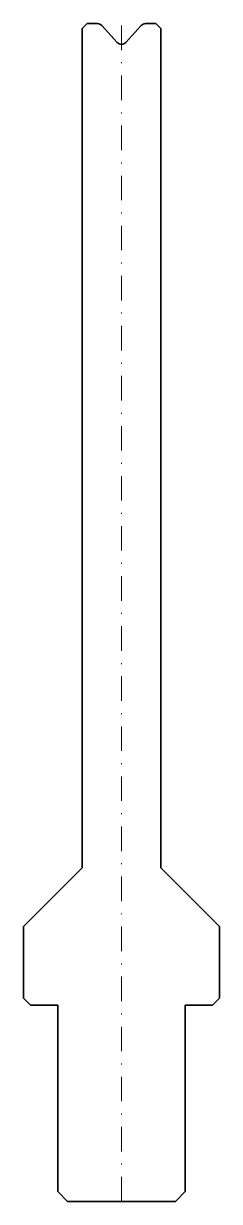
# Model space of a CAD drawing. Header units: millimetres. Extents: x -10 to 10, y -120 to 0.
import ezdxf

# ---------------------------------------------------------------- set-up
doc = ezdxf.new("R2010")
doc.units = ezdxf.units.MM
doc.header["$LTSCALE"] = 5
doc.linetypes.add('AUSGEZOGEN', pattern=[0])
doc.linetypes.add('DASHDOT', pattern=[1, 0.5, -0.25, 0, -0.25])
doc.layers.add('2', color=7, linetype='Continuous')

msp = doc.modelspace()

# ---------------------------------------------------------------- linework, layer by layer
at = {"layer": '2', "color": 7, "linetype": 'AUSGEZOGEN', "lineweight": 35}
for p, q in [((-4, -0.5), (-3.5, 0)), ((-3.5, 0), (-2.45, 0)), ((2.45, 0), (3.5, 0)), ((3.5, 0), (4, -0.5)), ((-4, -86), (-4, -0.5)), ((-2, -0.2), (-0.45, -1.92)), ((0.45, -1.92), (2, -0.2)), ((4, -0.5), (4, -86)), ((-10, -92), (-4, -86)), ((4, -86), (10, -92)), ((-10, -99.3), (-10, -92)), ((10, -92), (10, -99.3)), ((-9.3, -100), (-10, -99.3)), ((10, -99.3), (9.3, -100)), ((-6.5, -100), (-9.3, -100)), ((-6.5, -119), (-6.5, -100)), ((9.3, -100), (6.5, -100)), ((6.5, -100), (6.5, -119)), ((-5.5, -120), (-6.5, -119)), ((6.5, -119), (5.5, -120)), ((5.5, -120), (-5.5, -120))]:
    msp.add_line(p, q, dxfattribs=at)
at = {"layer": '2', "color": 7, "linetype": 'DASHDOT', "lineweight": 18}
msp.add_line((0, -120), (0, 0), dxfattribs=at)
at = {"layer": '2', "color": 7, "linetype": 'AUSGEZOGEN', "lineweight": 35}
for centre, start, end in [((-2.45, -0.6), 42, 90), ((2.45, -0.6), 90, 138), ((0, -1.52), 222, 318)]:
    msp.add_arc(centre, 0.6, start, end, dxfattribs=at)

doc.saveas('drawing.dxf')
